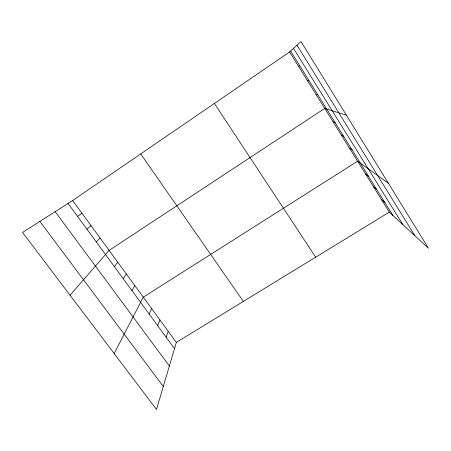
<?xml version="1.0" encoding="UTF-8"?>
<svg xmlns="http://www.w3.org/2000/svg" width="451" height="451" viewBox="0 0 451 451"><rect width="100%" height="100%" fill="white"/><g stroke="black" fill="none" stroke-linecap="round" stroke-linejoin="round"><path stroke-width="0.68" d="M389.309 212.139L176.352 342.405L156.48 409.435L22.55 232.468L72.656 200.515L289.587 51.972L301.003 41.565L428.45 248.225L389.309 212.139L289.587 51.972M166.137 337.207L168.189 331.231M157.698 325.69L159.958 319.968M149.185 314.082L151.654 308.614M114.176 353.539L143.288 297.164L357.592 161.204L388.367 183.23M131.94 290.562L134.849 285.618M123.208 278.65L126.342 273.971M114.396 266.637L117.762 262.228M70.046 295.23L109.108 250.39L324.726 108.415L346.385 115.152M96.277 241.922L100.111 238.083M86.958 229.209L91.04 225.669M77.555 216.384L81.89 213.148M298.494 66.286L299.763 65.745M307.323 80.458L308.822 80.312M316.066 94.501L317.797 94.738M333.052 121.787L335.223 122.757M341.311 135.046L343.69 136.36M349.486 148.182L352.079 149.845M365.631 174.109L368.619 176.437M373.591 186.894L376.777 189.55M381.484 199.573L384.861 202.55M39.868 221.424L163.285 386.479M55.18 211.66L169.356 365.998M68.067 203.44L174.509 348.623M72.656 200.515L176.352 342.405M140.723 153.904L243.348 301.42M214.388 103.465L315.672 257.177M293.511 48.392L402.912 224.683M290.613 51.036L392.877 215.426M297 45.213L414.875 235.71"/></g></svg>
